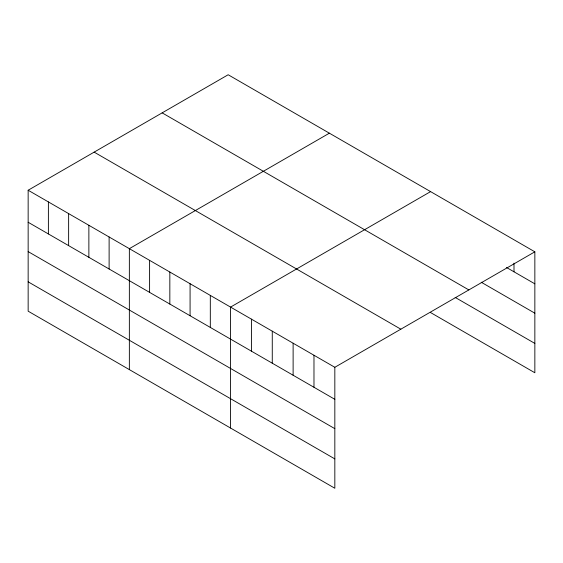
<?xml version="1.0" encoding="UTF-8"?>
<svg xmlns="http://www.w3.org/2000/svg" width="563" height="563" viewBox="0 0 563 563"><rect width="100%" height="100%" fill="white"/><g stroke="black" fill="none" stroke-linecap="round" stroke-linejoin="round"><path stroke-width="0.84" d="M28.15 190.238L334.83 367.294L334.83 488.248L28.15 311.184L28.15 190.238L228.17 74.752L534.85 251.816L534.85 372.762L430.582 312.564M329.376 133.185L129.356 248.663L129.356 369.617M430.582 191.617L230.556 307.095L230.556 428.042M334.83 367.294L534.85 251.816M506.545 267.495L534.85 283.836M481.224 282.225L534.85 313.183M162.165 112.867L468.845 289.924M455.157 297.405L534.85 343.416M94.155 152.13L400.835 329.186M28.15 222.258L334.83 399.315M28.15 251.605L334.83 428.661M28.15 281.838L334.83 458.901M513.998 263.139L513.998 271.795M313.978 355.253L313.978 387.274M293.119 343.219L293.119 375.24M272.267 331.178L272.267 363.198M251.415 319.137L251.415 351.157M210.316 295.413L210.316 327.434M190.076 283.724L190.076 315.744M169.836 272.042L169.836 304.062M149.596 260.352L149.596 292.373M109.116 236.981L109.116 269.001M88.87 225.291L88.87 257.312M68.63 213.609L68.63 245.63M48.39 201.92L48.39 233.941"/></g></svg>
